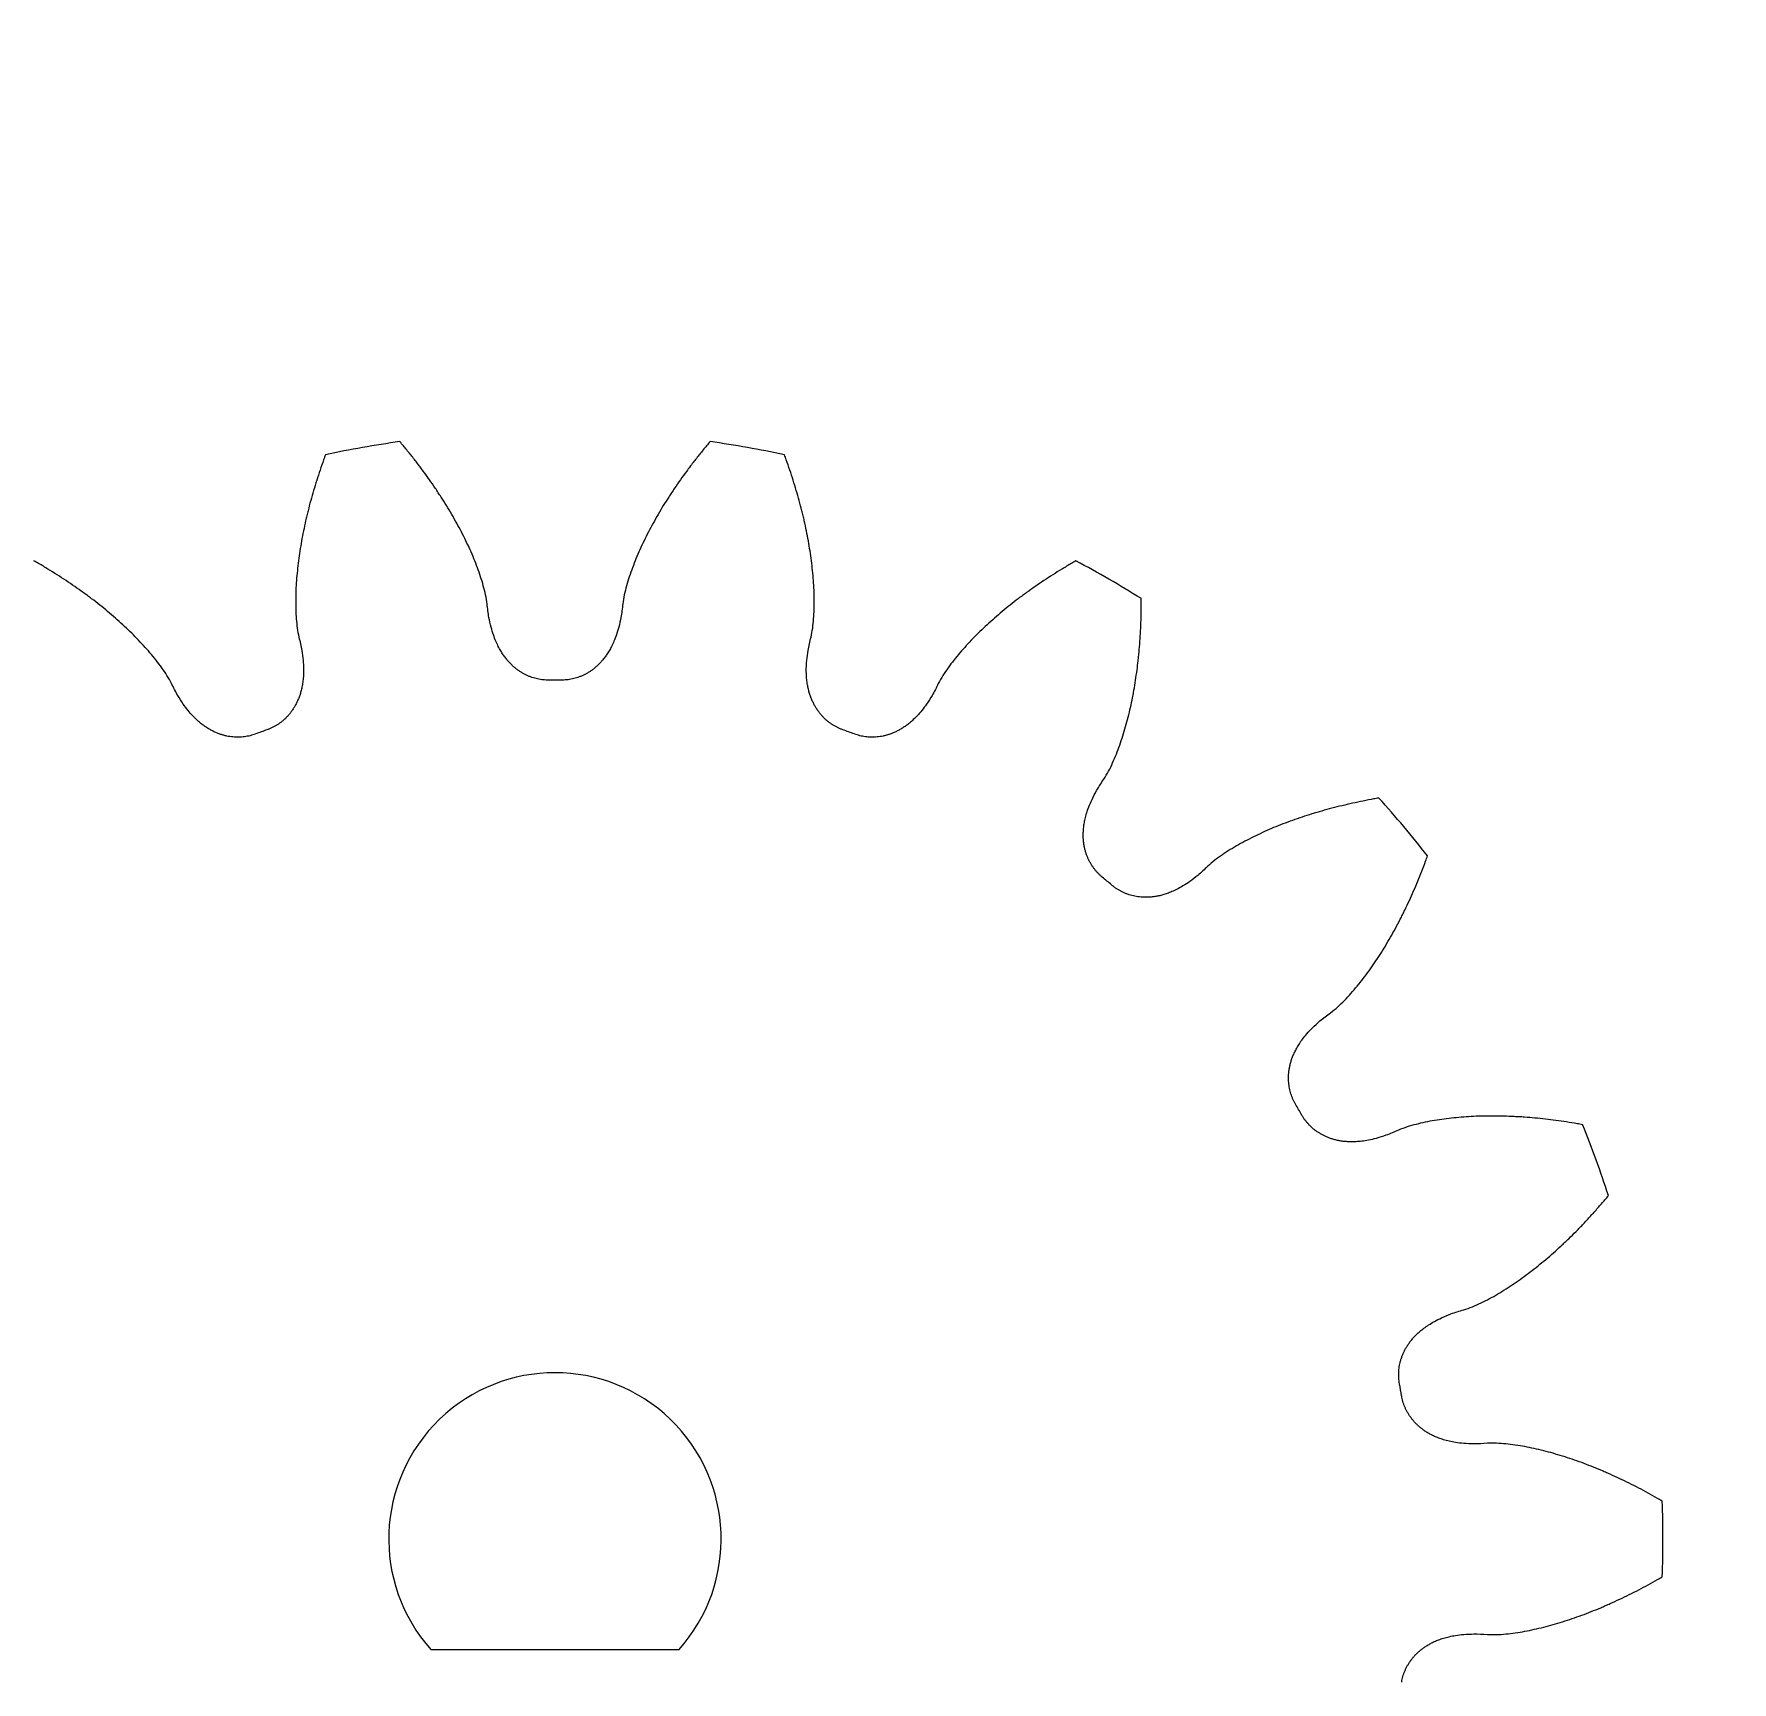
# Model space of a CAD drawing. Header units: millimetres. Extents: x -258 to 255, y -29 to 158.
# Drawn here: x -114.7 to -99.38, y 48.71 to 63.58 of the extents above; entities that cross this region are included whole.
import ezdxf

# ---------------------------------------------------------------- set-up
doc = ezdxf.new("R2010")
doc.units = ezdxf.units.MM
doc.linetypes.add('K5LT_BASIC', pattern=[0])
doc.layers.get('0').update_dxf_attribs({"lineweight": 25, "true_color": 0xffffff})
doc.layers.add('Системный слой', color=7, linetype='Continuous', true_color=0xffffff)

msp = doc.modelspace()

# ---------------------------------------------------------------- linework, layer by layer
at = {"color": 1, "true_color": 0xff0000}
msp.add_arc((-19.529, 150.471), 108.5, 180, 270, dxfattribs=at)
at = {"layer": 'Системный слой', "color": 150, "linetype": 'K5LT_BASIC', "true_color": 0x0080ff}
msp.add_line((-108.882, 49), (-111.118, 49), dxfattribs=at)
for radius, start, end in [(10, 98.0472, 101.9528), (10, 78.0472, 81.9528), (10, 58.0472, 61.9528), (7.75, 89.5903, 90.4097), (7.75, 109.5903, 110.4097), (7.75, 69.5903, 70.4097), (10, 38.0472, 41.9528), (7.75, 49.5903, 50.4097), (7.75, 29.5903, 30.4097), (10, 18.0472, 21.9528), (1.5, 318.1897, 221.8103), (7.75, 9.5903, 10.4097), (10, 358.0472, 1.9528)]:
    msp.add_arc((-110, 50), radius, start, end, dxfattribs=at)
for points, knots in [([(-112.071, 59.783), (-112.077, 59.768), (-112.082, 59.752), (-112.099, 59.706), (-112.11, 59.676), (-112.13, 59.614), (-112.14, 59.584), (-112.16, 59.522), (-112.169, 59.492), (-112.187, 59.43), (-112.196, 59.4), (-112.213, 59.339), (-112.221, 59.308), (-112.232, 59.263), (-112.236, 59.248), (-112.239, 59.232)], [3.168328, 3.168328, 3.168328, 3.168328, 4.21491, 4.21491, 6.296135, 6.296135, 8.359872, 8.359872, 10.406121, 10.406121, 12.434883, 12.434883, 14.446156, 14.446156, 15.448024, 15.448024, 15.448024, 15.448024]), ([(-111.053, 59.441), (-111.062, 59.455), (-111.071, 59.468), (-111.097, 59.507), (-111.115, 59.532), (-111.151, 59.584), (-111.17, 59.61), (-111.208, 59.661), (-111.227, 59.687), (-111.266, 59.738), (-111.286, 59.763), (-111.327, 59.814), (-111.347, 59.839), (-111.379, 59.877), (-111.389, 59.889), (-111.4, 59.902)], [23.551976, 23.551976, 23.551976, 23.551976, 24.553844, 24.553844, 26.565118, 26.565118, 28.593879, 28.593879, 30.640128, 30.640128, 32.703865, 32.703865, 34.78509, 34.78509, 35.831673, 35.831673, 35.831673, 35.831673]), ([(-108.6, 59.902), (-108.611, 59.889), (-108.621, 59.877), (-108.653, 59.839), (-108.673, 59.814), (-108.714, 59.763), (-108.734, 59.738), (-108.773, 59.687), (-108.792, 59.661), (-108.83, 59.61), (-108.849, 59.584), (-108.885, 59.532), (-108.903, 59.507), (-108.929, 59.468), (-108.938, 59.455), (-108.947, 59.441)], [3.168327, 3.168327, 3.168327, 3.168327, 4.21491, 4.21491, 6.296135, 6.296135, 8.359872, 8.359872, 10.406121, 10.406121, 12.434883, 12.434883, 14.446156, 14.446156, 15.448024, 15.448024, 15.448024, 15.448024]), ([(-107.761, 59.232), (-107.764, 59.248), (-107.768, 59.263), (-107.779, 59.308), (-107.787, 59.339), (-107.804, 59.4), (-107.813, 59.43), (-107.831, 59.492), (-107.84, 59.522), (-107.86, 59.584), (-107.87, 59.614), (-107.89, 59.676), (-107.901, 59.706), (-107.918, 59.752), (-107.923, 59.768), (-107.929, 59.783)], [23.551976, 23.551976, 23.551976, 23.551976, 24.553844, 24.553844, 26.565118, 26.565118, 28.593879, 28.593879, 30.640128, 30.640128, 32.703865, 32.703865, 34.78509, 34.78509, 35.831673, 35.831673, 35.831673, 35.831673]), ([(-110.612, 58.437), (-110.615, 58.464), (-110.62, 58.492), (-110.631, 58.547), (-110.639, 58.574), (-110.654, 58.628), (-110.662, 58.656), (-110.68, 58.71), (-110.69, 58.737), (-110.71, 58.791), (-110.72, 58.818), (-110.742, 58.872), (-110.754, 58.899), (-110.778, 58.953), (-110.791, 58.979), (-110.817, 59.033), (-110.83, 59.06), (-110.857, 59.113), (-110.872, 59.139), (-110.901, 59.192), (-110.916, 59.219), (-110.947, 59.272), (-110.962, 59.298), (-110.994, 59.35), (-111.011, 59.376), (-111.036, 59.415), (-111.045, 59.428), (-111.053, 59.441)], [0, 0, 0, 0, 1.783079, 1.783079, 3.584301, 3.584301, 5.403108, 5.403108, 7.239444, 7.239444, 9.093288, 9.093288, 10.964633, 10.964633, 12.853475, 12.853475, 14.75981, 14.75981, 16.683637, 16.683637, 18.624955, 18.624955, 20.583762, 20.583762, 22.560059, 22.560059, 23.551976, 23.551976, 23.551976, 23.551976]), ([(-108.947, 59.441), (-108.955, 59.428), (-108.964, 59.415), (-108.989, 59.376), (-109.006, 59.35), (-109.038, 59.298), (-109.053, 59.272), (-109.084, 59.219), (-109.099, 59.192), (-109.128, 59.139), (-109.143, 59.113), (-109.17, 59.06), (-109.183, 59.033), (-109.209, 58.979), (-109.222, 58.953), (-109.246, 58.899), (-109.258, 58.872), (-109.28, 58.818), (-109.29, 58.791), (-109.31, 58.737), (-109.32, 58.71), (-109.338, 58.656), (-109.346, 58.628), (-109.361, 58.574), (-109.369, 58.547), (-109.38, 58.492), (-109.385, 58.464), (-109.388, 58.437)], [15.448024, 15.448024, 15.448024, 15.448024, 16.439941, 16.439941, 18.416238, 18.416238, 20.375045, 20.375045, 22.316363, 22.316363, 24.24019, 24.24019, 26.146525, 26.146525, 28.035367, 28.035367, 29.906712, 29.906712, 31.760556, 31.760556, 33.596892, 33.596892, 35.415699, 35.415699, 37.216921, 37.216921, 39, 39, 39, 39]), ([(-112.239, 59.232), (-112.243, 59.217), (-112.247, 59.202), (-112.257, 59.157), (-112.263, 59.127), (-112.276, 59.066), (-112.282, 59.036), (-112.292, 58.976), (-112.297, 58.946), (-112.307, 58.886), (-112.311, 58.857), (-112.319, 58.797), (-112.322, 58.767), (-112.328, 58.708), (-112.331, 58.679), (-112.335, 58.62), (-112.337, 58.591), (-112.339, 58.533), (-112.34, 58.504), (-112.34, 58.446), (-112.34, 58.417), (-112.338, 58.36), (-112.337, 58.332), (-112.332, 58.275), (-112.33, 58.247), (-112.322, 58.192), (-112.317, 58.164), (-112.311, 58.137)], [15.448024, 15.448024, 15.448024, 15.448024, 16.439941, 16.439941, 18.416238, 18.416238, 20.375045, 20.375045, 22.316363, 22.316363, 24.24019, 24.24019, 26.146525, 26.146525, 28.035367, 28.035367, 29.906712, 29.906712, 31.760556, 31.760556, 33.596892, 33.596892, 35.415699, 35.415699, 37.216921, 37.216921, 39, 39, 39, 39]), ([(-107.689, 58.137), (-107.683, 58.164), (-107.678, 58.192), (-107.67, 58.247), (-107.668, 58.275), (-107.663, 58.332), (-107.662, 58.36), (-107.66, 58.417), (-107.66, 58.446), (-107.66, 58.504), (-107.661, 58.533), (-107.663, 58.591), (-107.665, 58.62), (-107.669, 58.679), (-107.672, 58.708), (-107.678, 58.767), (-107.681, 58.797), (-107.689, 58.857), (-107.693, 58.886), (-107.703, 58.946), (-107.708, 58.976), (-107.718, 59.036), (-107.724, 59.066), (-107.737, 59.127), (-107.743, 59.157), (-107.753, 59.202), (-107.757, 59.217), (-107.761, 59.232)], [0, 0, 0, 0, 1.783079, 1.783079, 3.584301, 3.584301, 5.403108, 5.403108, 7.239444, 7.239444, 9.093288, 9.093288, 10.964633, 10.964633, 12.853475, 12.853475, 14.75981, 14.75981, 16.683637, 16.683637, 18.624955, 18.624955, 20.583762, 20.583762, 22.560059, 22.560059, 23.551976, 23.551976, 23.551976, 23.551976]), ([(-114.219, 58.512), (-114.231, 58.521), (-114.244, 58.53), (-114.282, 58.558), (-114.308, 58.576), (-114.36, 58.612), (-114.386, 58.63), (-114.439, 58.665), (-114.466, 58.683), (-114.52, 58.717), (-114.548, 58.734), (-114.603, 58.768), (-114.631, 58.785), (-114.674, 58.809), (-114.688, 58.817), (-114.702, 58.826)], [23.551976, 23.551976, 23.551976, 23.551976, 24.553844, 24.553844, 26.565118, 26.565118, 28.593879, 28.593879, 30.640128, 30.640128, 32.703865, 32.703865, 34.78509, 34.78509, 35.831673, 35.831673, 35.831673, 35.831673]), ([(-105.298, 58.826), (-105.312, 58.817), (-105.326, 58.809), (-105.369, 58.785), (-105.397, 58.768), (-105.452, 58.734), (-105.48, 58.717), (-105.534, 58.683), (-105.561, 58.665), (-105.614, 58.63), (-105.64, 58.612), (-105.692, 58.576), (-105.718, 58.558), (-105.756, 58.53), (-105.769, 58.521), (-105.781, 58.512)], [3.168327, 3.168327, 3.168327, 3.168327, 4.21491, 4.21491, 6.296135, 6.296135, 8.359872, 8.359872, 10.406121, 10.406121, 12.434883, 12.434883, 14.446156, 14.446156, 15.448024, 15.448024, 15.448024, 15.448024]), ([(-113.46, 57.719), (-113.473, 57.743), (-113.487, 57.768), (-113.516, 57.815), (-113.533, 57.838), (-113.565, 57.885), (-113.583, 57.907), (-113.618, 57.952), (-113.636, 57.974), (-113.674, 58.018), (-113.693, 58.04), (-113.732, 58.083), (-113.752, 58.104), (-113.793, 58.147), (-113.814, 58.168), (-113.857, 58.209), (-113.878, 58.229), (-113.923, 58.27), (-113.945, 58.29), (-113.99, 58.33), (-114.014, 58.35), (-114.06, 58.389), (-114.084, 58.408), (-114.132, 58.446), (-114.157, 58.465), (-114.194, 58.493), (-114.206, 58.503), (-114.219, 58.512)], [0, 0, 0, 0, 1.783079, 1.783079, 3.584301, 3.584301, 5.403108, 5.403108, 7.239444, 7.239444, 9.093288, 9.093288, 10.964633, 10.964633, 12.853475, 12.853475, 14.75981, 14.75981, 16.683637, 16.683637, 18.624955, 18.624955, 20.583762, 20.583762, 22.560059, 22.560059, 23.551976, 23.551976, 23.551976, 23.551976]), ([(-110.055, 57.75), (-110.064, 57.75), (-110.072, 57.75), (-110.089, 57.751), (-110.098, 57.751), (-110.115, 57.753), (-110.123, 57.754), (-110.14, 57.757), (-110.149, 57.759), (-110.166, 57.762), (-110.174, 57.764), (-110.191, 57.769), (-110.199, 57.772), (-110.216, 57.777), (-110.224, 57.78), (-110.24, 57.787), (-110.249, 57.791), (-110.265, 57.798), (-110.273, 57.803), (-110.289, 57.811), (-110.297, 57.816), (-110.313, 57.826), (-110.321, 57.831), (-110.337, 57.842), (-110.345, 57.848), (-110.361, 57.861), (-110.368, 57.867), (-110.384, 57.881), (-110.391, 57.888), (-110.407, 57.904), (-110.414, 57.912), (-110.429, 57.929), (-110.437, 57.938), (-110.452, 57.958), (-110.459, 57.968), (-110.474, 57.99), (-110.482, 58.001), (-110.497, 58.026), (-110.504, 58.04), (-110.519, 58.069), (-110.526, 58.084), (-110.541, 58.119), (-110.548, 58.138), (-110.562, 58.18), (-110.569, 58.203), (-110.584, 58.256), (-110.59, 58.286), (-110.603, 58.356), (-110.608, 58.396), (-110.612, 58.437)], [0, 0, 0, 0, 1.228224, 1.228224, 2.458531, 2.458531, 3.693061, 3.693061, 4.93407, 4.93407, 6.183996, 6.183996, 7.445535, 7.445535, 8.721734, 8.721734, 10.016107, 10.016107, 11.332781, 11.332781, 12.676686, 12.676686, 14.053809, 14.053809, 15.471544, 15.471544, 16.939165, 16.939165, 18.468499, 18.468499, 20.074896, 20.074896, 21.778651, 21.778651, 23.607151, 23.607151, 25.598201, 25.598201, 27.80534, 27.80534, 30.306662, 30.306662, 33.220049, 33.220049, 36.730835, 36.730835, 41.145099, 41.145099, 47, 47, 47, 47]), ([(-109.388, 58.437), (-109.392, 58.396), (-109.397, 58.356), (-109.41, 58.286), (-109.416, 58.256), (-109.431, 58.203), (-109.438, 58.18), (-109.452, 58.138), (-109.459, 58.119), (-109.474, 58.084), (-109.481, 58.069), (-109.496, 58.04), (-109.503, 58.026), (-109.518, 58.001), (-109.526, 57.99), (-109.541, 57.968), (-109.548, 57.958), (-109.563, 57.938), (-109.571, 57.929), (-109.586, 57.912), (-109.593, 57.904), (-109.609, 57.888), (-109.616, 57.881), (-109.632, 57.867), (-109.639, 57.861), (-109.655, 57.848), (-109.663, 57.842), (-109.679, 57.831), (-109.687, 57.826), (-109.703, 57.816), (-109.711, 57.811), (-109.727, 57.803), (-109.735, 57.798), (-109.751, 57.791), (-109.76, 57.787), (-109.776, 57.78), (-109.784, 57.777), (-109.801, 57.772), (-109.809, 57.769), (-109.826, 57.764), (-109.834, 57.762), (-109.851, 57.759), (-109.86, 57.757), (-109.877, 57.754), (-109.885, 57.753), (-109.902, 57.751), (-109.911, 57.751), (-109.928, 57.75), (-109.936, 57.75), (-109.945, 57.75)], [0, 0, 0, 0, 5.854901, 5.854901, 10.269165, 10.269165, 13.779951, 13.779951, 16.693338, 16.693338, 19.19466, 19.19466, 21.401799, 21.401799, 23.392849, 23.392849, 25.221349, 25.221349, 26.925104, 26.925104, 28.531501, 28.531501, 30.060835, 30.060835, 31.528456, 31.528456, 32.946191, 32.946191, 34.323314, 34.323314, 35.667219, 35.667219, 36.983893, 36.983893, 38.278266, 38.278266, 39.554465, 39.554465, 40.816004, 40.816004, 42.06593, 42.06593, 43.306939, 43.306939, 44.541469, 44.541469, 45.771776, 45.771776, 47, 47, 47, 47]), ([(-105.781, 58.512), (-105.794, 58.503), (-105.806, 58.493), (-105.843, 58.465), (-105.868, 58.446), (-105.916, 58.408), (-105.94, 58.389), (-105.986, 58.35), (-106.01, 58.33), (-106.055, 58.29), (-106.077, 58.27), (-106.122, 58.229), (-106.143, 58.209), (-106.186, 58.168), (-106.207, 58.147), (-106.248, 58.104), (-106.268, 58.083), (-106.307, 58.04), (-106.326, 58.018), (-106.364, 57.974), (-106.382, 57.952), (-106.417, 57.907), (-106.435, 57.885), (-106.467, 57.838), (-106.484, 57.815), (-106.513, 57.768), (-106.527, 57.743), (-106.54, 57.719)], [15.448024, 15.448024, 15.448024, 15.448024, 16.439941, 16.439941, 18.416238, 18.416238, 20.375045, 20.375045, 22.316363, 22.316363, 24.24019, 24.24019, 26.146525, 26.146525, 28.035367, 28.035367, 29.906712, 29.906712, 31.760556, 31.760556, 33.596892, 33.596892, 35.415699, 35.415699, 37.216921, 37.216921, 39, 39, 39, 39]), ([(-104.738, 57.91), (-104.736, 57.925), (-104.734, 57.941), (-104.73, 57.988), (-104.727, 58.019), (-104.721, 58.082), (-104.719, 58.114), (-104.715, 58.177), (-104.714, 58.209), (-104.711, 58.273), (-104.71, 58.306), (-104.708, 58.371), (-104.708, 58.403), (-104.708, 58.452), (-104.708, 58.468), (-104.708, 58.485)], [23.551976, 23.551976, 23.551976, 23.551976, 24.553844, 24.553844, 26.565118, 26.565118, 28.593879, 28.593879, 30.640128, 30.640128, 32.703865, 32.703865, 34.78509, 34.78509, 35.831673, 35.831673, 35.831673, 35.831673]), ([(-112.311, 58.137), (-112.3, 58.098), (-112.291, 58.058), (-112.28, 57.988), (-112.275, 57.958), (-112.271, 57.903), (-112.269, 57.879), (-112.268, 57.834), (-112.269, 57.814), (-112.271, 57.777), (-112.272, 57.759), (-112.276, 57.727), (-112.278, 57.712), (-112.284, 57.684), (-112.287, 57.67), (-112.293, 57.644), (-112.297, 57.632), (-112.304, 57.609), (-112.308, 57.598), (-112.317, 57.577), (-112.321, 57.566), (-112.33, 57.547), (-112.335, 57.537), (-112.345, 57.519), (-112.35, 57.51), (-112.36, 57.493), (-112.366, 57.485), (-112.377, 57.469), (-112.382, 57.461), (-112.394, 57.446), (-112.4, 57.439), (-112.412, 57.425), (-112.418, 57.419), (-112.431, 57.406), (-112.437, 57.4), (-112.451, 57.388), (-112.457, 57.382), (-112.471, 57.371), (-112.478, 57.366), (-112.492, 57.356), (-112.499, 57.351), (-112.514, 57.342), (-112.521, 57.337), (-112.536, 57.329), (-112.544, 57.325), (-112.559, 57.317), (-112.567, 57.314), (-112.583, 57.307), (-112.59, 57.304), (-112.599, 57.301)], [0, 0, 0, 0, 5.854901, 5.854901, 10.269165, 10.269165, 13.779951, 13.779951, 16.693338, 16.693338, 19.19466, 19.19466, 21.401799, 21.401799, 23.392849, 23.392849, 25.221349, 25.221349, 26.925104, 26.925104, 28.531501, 28.531501, 30.060835, 30.060835, 31.528456, 31.528456, 32.946191, 32.946191, 34.323314, 34.323314, 35.667219, 35.667219, 36.983893, 36.983893, 38.278266, 38.278266, 39.554465, 39.554465, 40.816004, 40.816004, 42.06593, 42.06593, 43.306939, 43.306939, 44.541469, 44.541469, 45.771776, 45.771776, 47, 47, 47, 47]), ([(-107.401, 57.301), (-107.41, 57.304), (-107.417, 57.307), (-107.433, 57.314), (-107.441, 57.317), (-107.456, 57.325), (-107.464, 57.329), (-107.479, 57.337), (-107.486, 57.342), (-107.501, 57.351), (-107.508, 57.356), (-107.522, 57.366), (-107.529, 57.371), (-107.543, 57.382), (-107.549, 57.388), (-107.563, 57.4), (-107.569, 57.406), (-107.582, 57.419), (-107.588, 57.425), (-107.6, 57.439), (-107.606, 57.446), (-107.618, 57.461), (-107.623, 57.469), (-107.634, 57.485), (-107.64, 57.493), (-107.65, 57.51), (-107.655, 57.519), (-107.665, 57.537), (-107.67, 57.547), (-107.679, 57.566), (-107.683, 57.577), (-107.692, 57.598), (-107.696, 57.609), (-107.703, 57.632), (-107.707, 57.644), (-107.713, 57.67), (-107.716, 57.684), (-107.722, 57.712), (-107.724, 57.727), (-107.728, 57.759), (-107.729, 57.777), (-107.731, 57.814), (-107.732, 57.834), (-107.731, 57.879), (-107.729, 57.903), (-107.725, 57.958), (-107.72, 57.988), (-107.709, 58.058), (-107.7, 58.098), (-107.689, 58.137)], [0, 0, 0, 0, 1.228224, 1.228224, 2.458531, 2.458531, 3.693061, 3.693061, 4.93407, 4.93407, 6.183996, 6.183996, 7.445535, 7.445535, 8.721734, 8.721734, 10.016107, 10.016107, 11.332781, 11.332781, 12.676686, 12.676686, 14.053809, 14.053809, 15.471544, 15.471544, 16.939165, 16.939165, 18.468499, 18.468499, 20.074896, 20.074896, 21.778651, 21.778651, 23.607151, 23.607151, 25.598201, 25.598201, 27.80534, 27.80534, 30.306662, 30.306662, 33.220049, 33.220049, 36.730835, 36.730835, 41.145099, 41.145099, 47, 47, 47, 47]), ([(-105.046, 56.856), (-105.031, 56.879), (-105.016, 56.903), (-104.99, 56.953), (-104.978, 56.978), (-104.955, 57.03), (-104.943, 57.056), (-104.922, 57.109), (-104.912, 57.136), (-104.893, 57.191), (-104.884, 57.218), (-104.866, 57.274), (-104.858, 57.302), (-104.841, 57.358), (-104.834, 57.387), (-104.819, 57.445), (-104.812, 57.474), (-104.799, 57.532), (-104.793, 57.561), (-104.781, 57.621), (-104.776, 57.651), (-104.765, 57.711), (-104.761, 57.741), (-104.752, 57.802), (-104.747, 57.833), (-104.742, 57.879), (-104.74, 57.894), (-104.738, 57.91)], [0, 0, 0, 0, 1.783079, 1.783079, 3.584301, 3.584301, 5.403108, 5.403108, 7.239444, 7.239444, 9.093288, 9.093288, 10.964633, 10.964633, 12.853475, 12.853475, 14.75981, 14.75981, 16.683637, 16.683637, 18.624955, 18.624955, 20.583762, 20.583762, 22.560059, 22.560059, 23.551976, 23.551976, 23.551976, 23.551976]), ([(-112.703, 57.263), (-112.711, 57.261), (-112.719, 57.258), (-112.735, 57.253), (-112.743, 57.25), (-112.76, 57.246), (-112.768, 57.244), (-112.785, 57.241), (-112.793, 57.24), (-112.81, 57.238), (-112.819, 57.237), (-112.836, 57.235), (-112.845, 57.235), (-112.863, 57.235), (-112.872, 57.235), (-112.889, 57.235), (-112.898, 57.236), (-112.916, 57.238), (-112.925, 57.239), (-112.943, 57.241), (-112.953, 57.243), (-112.971, 57.247), (-112.98, 57.249), (-112.999, 57.254), (-113.008, 57.257), (-113.027, 57.263), (-113.037, 57.267), (-113.056, 57.275), (-113.066, 57.279), (-113.085, 57.288), (-113.095, 57.293), (-113.116, 57.304), (-113.126, 57.31), (-113.146, 57.323), (-113.157, 57.33), (-113.178, 57.346), (-113.189, 57.354), (-113.212, 57.372), (-113.223, 57.382), (-113.247, 57.405), (-113.259, 57.417), (-113.285, 57.444), (-113.298, 57.46), (-113.326, 57.494), (-113.341, 57.514), (-113.372, 57.559), (-113.388, 57.585), (-113.424, 57.646), (-113.443, 57.682), (-113.46, 57.719)], [0, 0, 0, 0, 1.228224, 1.228224, 2.458531, 2.458531, 3.693061, 3.693061, 4.93407, 4.93407, 6.183996, 6.183996, 7.445535, 7.445535, 8.721734, 8.721734, 10.016107, 10.016107, 11.332781, 11.332781, 12.676686, 12.676686, 14.053809, 14.053809, 15.471544, 15.471544, 16.939165, 16.939165, 18.468499, 18.468499, 20.074896, 20.074896, 21.778651, 21.778651, 23.607151, 23.607151, 25.598201, 25.598201, 27.80534, 27.80534, 30.306662, 30.306662, 33.220049, 33.220049, 36.730835, 36.730835, 41.145099, 41.145099, 47, 47, 47, 47]), ([(-106.54, 57.719), (-106.557, 57.682), (-106.576, 57.646), (-106.612, 57.585), (-106.628, 57.559), (-106.659, 57.514), (-106.674, 57.494), (-106.702, 57.46), (-106.715, 57.444), (-106.741, 57.417), (-106.753, 57.405), (-106.777, 57.382), (-106.788, 57.372), (-106.811, 57.354), (-106.822, 57.346), (-106.843, 57.33), (-106.854, 57.323), (-106.874, 57.31), (-106.884, 57.304), (-106.905, 57.293), (-106.915, 57.288), (-106.934, 57.279), (-106.944, 57.275), (-106.963, 57.267), (-106.973, 57.263), (-106.992, 57.257), (-107.001, 57.254), (-107.02, 57.249), (-107.029, 57.247), (-107.047, 57.243), (-107.057, 57.241), (-107.075, 57.239), (-107.084, 57.238), (-107.102, 57.236), (-107.111, 57.235), (-107.128, 57.235), (-107.137, 57.235), (-107.155, 57.235), (-107.164, 57.235), (-107.181, 57.237), (-107.19, 57.238), (-107.207, 57.24), (-107.215, 57.241), (-107.232, 57.244), (-107.24, 57.246), (-107.257, 57.25), (-107.265, 57.253), (-107.281, 57.258), (-107.289, 57.261), (-107.297, 57.263)], [0, 0, 0, 0, 5.854901, 5.854901, 10.269165, 10.269165, 13.779951, 13.779951, 16.693338, 16.693338, 19.19466, 19.19466, 21.401799, 21.401799, 23.392849, 23.392849, 25.221349, 25.221349, 26.925104, 26.925104, 28.531501, 28.531501, 30.060835, 30.060835, 31.528456, 31.528456, 32.946191, 32.946191, 34.323314, 34.323314, 35.667219, 35.667219, 36.983893, 36.983893, 38.278266, 38.278266, 39.554465, 39.554465, 40.816004, 40.816004, 42.06593, 42.06593, 43.306939, 43.306939, 44.541469, 44.541469, 45.771776, 45.771776, 47, 47, 47, 47]), ([(-105.061, 55.972), (-105.068, 55.978), (-105.074, 55.983), (-105.086, 55.995), (-105.093, 56.001), (-105.104, 56.013), (-105.11, 56.019), (-105.121, 56.032), (-105.127, 56.039), (-105.137, 56.053), (-105.142, 56.06), (-105.152, 56.074), (-105.157, 56.081), (-105.166, 56.096), (-105.17, 56.104), (-105.179, 56.12), (-105.183, 56.128), (-105.19, 56.144), (-105.194, 56.153), (-105.2, 56.17), (-105.204, 56.179), (-105.21, 56.196), (-105.212, 56.206), (-105.217, 56.224), (-105.219, 56.234), (-105.223, 56.253), (-105.225, 56.263), (-105.228, 56.284), (-105.229, 56.295), (-105.231, 56.316), (-105.232, 56.327), (-105.232, 56.35), (-105.232, 56.362), (-105.231, 56.386), (-105.23, 56.399), (-105.228, 56.425), (-105.226, 56.439), (-105.221, 56.468), (-105.218, 56.483), (-105.211, 56.514), (-105.206, 56.531), (-105.196, 56.567), (-105.189, 56.586), (-105.173, 56.628), (-105.163, 56.65), (-105.14, 56.7), (-105.126, 56.727), (-105.091, 56.788), (-105.069, 56.823), (-105.046, 56.856)], [0, 0, 0, 0, 1.228224, 1.228224, 2.458531, 2.458531, 3.693061, 3.693061, 4.93407, 4.93407, 6.183996, 6.183996, 7.445535, 7.445535, 8.721734, 8.721734, 10.016107, 10.016107, 11.332781, 11.332781, 12.676686, 12.676686, 14.053809, 14.053809, 15.471544, 15.471544, 16.939165, 16.939165, 18.468499, 18.468499, 20.074896, 20.074896, 21.778651, 21.778651, 23.607151, 23.607151, 25.598201, 25.598201, 27.80534, 27.80534, 30.306662, 30.306662, 33.220049, 33.220049, 36.730835, 36.730835, 41.145099, 41.145099, 47, 47, 47, 47]), ([(-103.124, 56.556), (-103.139, 56.551), (-103.154, 56.547), (-103.198, 56.533), (-103.228, 56.524), (-103.286, 56.504), (-103.315, 56.494), (-103.373, 56.473), (-103.401, 56.463), (-103.458, 56.441), (-103.486, 56.43), (-103.541, 56.407), (-103.568, 56.395), (-103.622, 56.37), (-103.649, 56.358), (-103.702, 56.332), (-103.728, 56.319), (-103.78, 56.292), (-103.805, 56.278), (-103.856, 56.25), (-103.88, 56.235), (-103.929, 56.205), (-103.953, 56.19), (-104, 56.158), (-104.023, 56.141), (-104.067, 56.107), (-104.088, 56.089), (-104.109, 56.07)], [15.448024, 15.448024, 15.448024, 15.448024, 16.439941, 16.439941, 18.416238, 18.416238, 20.375045, 20.375045, 22.316363, 22.316363, 24.24019, 24.24019, 26.146525, 26.146525, 28.035367, 28.035367, 29.906712, 29.906712, 31.760556, 31.760556, 33.596892, 33.596892, 35.415699, 35.415699, 37.216921, 37.216921, 39, 39, 39, 39]), ([(-102.563, 56.685), (-102.579, 56.682), (-102.595, 56.68), (-102.643, 56.671), (-102.675, 56.665), (-102.739, 56.652), (-102.771, 56.645), (-102.833, 56.632), (-102.865, 56.624), (-102.927, 56.609), (-102.957, 56.602), (-103.019, 56.586), (-103.049, 56.577), (-103.094, 56.564), (-103.109, 56.56), (-103.124, 56.556)], [3.168328, 3.168328, 3.168328, 3.168328, 4.21491, 4.21491, 6.296135, 6.296135, 8.359872, 8.359872, 10.406121, 10.406121, 12.434883, 12.434883, 14.446156, 14.446156, 15.448024, 15.448024, 15.448024, 15.448024]), ([(-102.35, 55.633), (-102.343, 55.647), (-102.336, 55.661), (-102.316, 55.703), (-102.302, 55.732), (-102.276, 55.789), (-102.263, 55.818), (-102.237, 55.877), (-102.225, 55.906), (-102.2, 55.966), (-102.188, 55.996), (-102.165, 56.056), (-102.153, 56.086), (-102.136, 56.132), (-102.13, 56.148), (-102.125, 56.163)], [23.551976, 23.551976, 23.551976, 23.551976, 24.553844, 24.553844, 26.565118, 26.565118, 28.593879, 28.593879, 30.640128, 30.640128, 32.703865, 32.703865, 34.78509, 34.78509, 35.831673, 35.831673, 35.831673, 35.831673]), ([(-104.109, 56.07), (-104.137, 56.041), (-104.167, 56.014), (-104.222, 55.968), (-104.246, 55.949), (-104.291, 55.918), (-104.311, 55.904), (-104.349, 55.882), (-104.367, 55.872), (-104.4, 55.855), (-104.416, 55.848), (-104.446, 55.835), (-104.46, 55.829), (-104.488, 55.82), (-104.501, 55.815), (-104.526, 55.808), (-104.539, 55.805), (-104.563, 55.8), (-104.574, 55.798), (-104.597, 55.795), (-104.608, 55.793), (-104.63, 55.791), (-104.64, 55.791), (-104.661, 55.79), (-104.671, 55.79), (-104.691, 55.79), (-104.701, 55.791), (-104.72, 55.793), (-104.73, 55.794), (-104.748, 55.796), (-104.757, 55.798), (-104.775, 55.802), (-104.784, 55.804), (-104.802, 55.808), (-104.81, 55.811), (-104.827, 55.816), (-104.836, 55.819), (-104.852, 55.826), (-104.86, 55.829), (-104.876, 55.836), (-104.884, 55.84), (-104.899, 55.848), (-104.906, 55.852), (-104.921, 55.861), (-104.928, 55.865), (-104.942, 55.875), (-104.949, 55.88), (-104.963, 55.89), (-104.97, 55.896), (-104.976, 55.901)], [0, 0, 0, 0, 5.854901, 5.854901, 10.269165, 10.269165, 13.779951, 13.779951, 16.693338, 16.693338, 19.19466, 19.19466, 21.401799, 21.401799, 23.392849, 23.392849, 25.221349, 25.221349, 26.925104, 26.925104, 28.531501, 28.531501, 30.060835, 30.060835, 31.528456, 31.528456, 32.946191, 32.946191, 34.323314, 34.323314, 35.667219, 35.667219, 36.983893, 36.983893, 38.278266, 38.278266, 39.554465, 39.554465, 40.816004, 40.816004, 42.06593, 42.06593, 43.306939, 43.306939, 44.541469, 44.541469, 45.771776, 45.771776, 47, 47, 47, 47]), ([(-103, 54.748), (-102.977, 54.765), (-102.956, 54.783), (-102.914, 54.82), (-102.894, 54.84), (-102.854, 54.88), (-102.835, 54.901), (-102.797, 54.944), (-102.778, 54.966), (-102.741, 55.01), (-102.723, 55.033), (-102.688, 55.079), (-102.67, 55.103), (-102.636, 55.15), (-102.619, 55.175), (-102.586, 55.224), (-102.569, 55.249), (-102.537, 55.299), (-102.521, 55.325), (-102.49, 55.376), (-102.474, 55.403), (-102.444, 55.455), (-102.429, 55.482), (-102.4, 55.536), (-102.385, 55.564), (-102.364, 55.605), (-102.357, 55.619), (-102.35, 55.633)], [0, 0, 0, 0, 1.783079, 1.783079, 3.584301, 3.584301, 5.403108, 5.403108, 7.239444, 7.239444, 9.093288, 9.093288, 10.964633, 10.964633, 12.853475, 12.853475, 14.75981, 14.75981, 16.683637, 16.683637, 18.624955, 18.624955, 20.583762, 20.583762, 22.560059, 22.560059, 23.551976, 23.551976, 23.551976, 23.551976]), ([(-103.316, 53.923), (-103.32, 53.93), (-103.325, 53.938), (-103.332, 53.953), (-103.336, 53.96), (-103.343, 53.976), (-103.346, 53.984), (-103.352, 54), (-103.355, 54.008), (-103.36, 54.025), (-103.363, 54.033), (-103.367, 54.05), (-103.369, 54.058), (-103.372, 54.075), (-103.374, 54.084), (-103.376, 54.102), (-103.377, 54.111), (-103.379, 54.129), (-103.379, 54.138), (-103.38, 54.156), (-103.38, 54.166), (-103.379, 54.184), (-103.378, 54.194), (-103.377, 54.213), (-103.376, 54.223), (-103.373, 54.243), (-103.371, 54.253), (-103.367, 54.273), (-103.364, 54.283), (-103.358, 54.304), (-103.355, 54.315), (-103.348, 54.337), (-103.344, 54.348), (-103.335, 54.37), (-103.329, 54.382), (-103.318, 54.406), (-103.312, 54.418), (-103.297, 54.443), (-103.289, 54.456), (-103.272, 54.484), (-103.262, 54.498), (-103.239, 54.528), (-103.226, 54.543), (-103.197, 54.577), (-103.181, 54.595), (-103.142, 54.633), (-103.119, 54.654), (-103.065, 54.7), (-103.033, 54.725), (-103, 54.748)], [0, 0, 0, 0, 1.228224, 1.228224, 2.458531, 2.458531, 3.693061, 3.693061, 4.93407, 4.93407, 6.183996, 6.183996, 7.445535, 7.445535, 8.721734, 8.721734, 10.016107, 10.016107, 11.332781, 11.332781, 12.676686, 12.676686, 14.053809, 14.053809, 15.471544, 15.471544, 16.939165, 16.939165, 18.468499, 18.468499, 20.074896, 20.074896, 21.778651, 21.778651, 23.607151, 23.607151, 25.598201, 25.598201, 27.80534, 27.80534, 30.306662, 30.306662, 33.220049, 33.220049, 36.730835, 36.730835, 41.145099, 41.145099, 47, 47, 47, 47]), ([(-102.388, 53.689), (-102.425, 53.671), (-102.462, 53.656), (-102.529, 53.632), (-102.558, 53.623), (-102.611, 53.608), (-102.635, 53.603), (-102.679, 53.594), (-102.698, 53.591), (-102.736, 53.587), (-102.753, 53.585), (-102.785, 53.583), (-102.801, 53.583), (-102.83, 53.583), (-102.844, 53.584), (-102.87, 53.586), (-102.883, 53.587), (-102.907, 53.591), (-102.918, 53.593), (-102.941, 53.597), (-102.952, 53.6), (-102.973, 53.605), (-102.983, 53.608), (-103.003, 53.615), (-103.012, 53.618), (-103.031, 53.625), (-103.04, 53.629), (-103.057, 53.637), (-103.066, 53.642), (-103.082, 53.651), (-103.09, 53.655), (-103.106, 53.665), (-103.114, 53.67), (-103.129, 53.68), (-103.136, 53.685), (-103.15, 53.696), (-103.157, 53.702), (-103.17, 53.713), (-103.176, 53.719), (-103.189, 53.732), (-103.195, 53.738), (-103.206, 53.751), (-103.212, 53.757), (-103.223, 53.77), (-103.228, 53.777), (-103.238, 53.791), (-103.243, 53.798), (-103.252, 53.812), (-103.257, 53.82), (-103.261, 53.827)], [0, 0, 0, 0, 5.854901, 5.854901, 10.269165, 10.269165, 13.779951, 13.779951, 16.693338, 16.693338, 19.19466, 19.19466, 21.401799, 21.401799, 23.392849, 23.392849, 25.221349, 25.221349, 26.925104, 26.925104, 28.531501, 28.531501, 30.060835, 30.060835, 31.528456, 31.528456, 32.946191, 32.946191, 34.323314, 34.323314, 35.667219, 35.667219, 36.983893, 36.983893, 38.278266, 38.278266, 39.554465, 39.554465, 40.816004, 40.816004, 42.06593, 42.06593, 43.306939, 43.306939, 44.541469, 44.541469, 45.771776, 45.771776, 47, 47, 47, 47]), ([(-101.297, 53.809), (-101.312, 53.81), (-101.328, 53.81), (-101.374, 53.813), (-101.405, 53.814), (-101.467, 53.816), (-101.497, 53.816), (-101.558, 53.816), (-101.589, 53.816), (-101.649, 53.815), (-101.679, 53.814), (-101.739, 53.811), (-101.769, 53.809), (-101.828, 53.805), (-101.858, 53.802), (-101.916, 53.796), (-101.945, 53.793), (-102.003, 53.785), (-102.032, 53.781), (-102.089, 53.771), (-102.117, 53.766), (-102.173, 53.754), (-102.201, 53.748), (-102.255, 53.734), (-102.283, 53.727), (-102.336, 53.709), (-102.362, 53.699), (-102.388, 53.689)], [15.448024, 15.448024, 15.448024, 15.448024, 16.439941, 16.439941, 18.416238, 18.416238, 20.375045, 20.375045, 22.316363, 22.316363, 24.24019, 24.24019, 26.146525, 26.146525, 28.035367, 28.035367, 29.906712, 29.906712, 31.760556, 31.760556, 33.596892, 33.596892, 35.415699, 35.415699, 37.216921, 37.216921, 39, 39, 39, 39]), ([(-100.725, 53.738), (-100.741, 53.741), (-100.757, 53.744), (-100.806, 53.753), (-100.838, 53.758), (-100.902, 53.768), (-100.934, 53.772), (-100.998, 53.781), (-101.029, 53.785), (-101.093, 53.792), (-101.124, 53.795), (-101.187, 53.801), (-101.219, 53.803), (-101.266, 53.807), (-101.281, 53.808), (-101.297, 53.809)], [3.168327, 3.168327, 3.168327, 3.168327, 4.21491, 4.21491, 6.296135, 6.296135, 8.359872, 8.359872, 10.406121, 10.406121, 12.434883, 12.434883, 14.446156, 14.446156, 15.448024, 15.448024, 15.448024, 15.448024]), ([(-100.885, 52.677), (-100.874, 52.687), (-100.862, 52.698), (-100.828, 52.731), (-100.806, 52.753), (-100.761, 52.798), (-100.739, 52.821), (-100.695, 52.867), (-100.674, 52.891), (-100.63, 52.938), (-100.609, 52.962), (-100.566, 53.011), (-100.545, 53.035), (-100.513, 53.073), (-100.502, 53.085), (-100.492, 53.098)], [23.551976, 23.551976, 23.551976, 23.551976, 24.553844, 24.553844, 26.565118, 26.565118, 28.593879, 28.593879, 30.640128, 30.640128, 32.703865, 32.703865, 34.78509, 34.78509, 35.831673, 35.831673, 35.831673, 35.831673]), ([(-101.798, 52.067), (-101.771, 52.076), (-101.745, 52.085), (-101.693, 52.106), (-101.667, 52.118), (-101.616, 52.142), (-101.591, 52.155), (-101.54, 52.182), (-101.515, 52.196), (-101.466, 52.225), (-101.441, 52.241), (-101.392, 52.272), (-101.367, 52.288), (-101.318, 52.321), (-101.294, 52.338), (-101.246, 52.373), (-101.222, 52.391), (-101.174, 52.427), (-101.151, 52.445), (-101.104, 52.483), (-101.08, 52.503), (-101.034, 52.542), (-101.011, 52.562), (-100.964, 52.603), (-100.942, 52.624), (-100.907, 52.655), (-100.896, 52.666), (-100.885, 52.677)], [0, 0, 0, 0, 1.783079, 1.783079, 3.584301, 3.584301, 5.403108, 5.403108, 7.239444, 7.239444, 9.093288, 9.093288, 10.964633, 10.964633, 12.853475, 12.853475, 14.75981, 14.75981, 16.683637, 16.683637, 18.624955, 18.624955, 20.583762, 20.583762, 22.560059, 22.560059, 23.551976, 23.551976, 23.551976, 23.551976]), ([(-102.378, 51.4), (-102.379, 51.409), (-102.38, 51.417), (-102.383, 51.434), (-102.383, 51.442), (-102.385, 51.459), (-102.385, 51.468), (-102.385, 51.485), (-102.385, 51.494), (-102.384, 51.511), (-102.384, 51.52), (-102.382, 51.537), (-102.381, 51.546), (-102.378, 51.563), (-102.377, 51.572), (-102.373, 51.589), (-102.371, 51.598), (-102.366, 51.615), (-102.363, 51.624), (-102.357, 51.641), (-102.354, 51.65), (-102.347, 51.668), (-102.343, 51.676), (-102.335, 51.694), (-102.331, 51.703), (-102.321, 51.72), (-102.316, 51.729), (-102.305, 51.746), (-102.299, 51.755), (-102.287, 51.773), (-102.28, 51.782), (-102.266, 51.8), (-102.258, 51.809), (-102.242, 51.827), (-102.233, 51.836), (-102.214, 51.855), (-102.204, 51.864), (-102.182, 51.883), (-102.17, 51.892), (-102.144, 51.912), (-102.13, 51.922), (-102.098, 51.942), (-102.081, 51.953), (-102.042, 51.974), (-102.02, 51.985), (-101.971, 52.008), (-101.942, 52.02), (-101.876, 52.045), (-101.837, 52.057), (-101.798, 52.067)], [0, 0, 0, 0, 1.228224, 1.228224, 2.458531, 2.458531, 3.693061, 3.693061, 4.93407, 4.93407, 6.183996, 6.183996, 7.445535, 7.445535, 8.721734, 8.721734, 10.016107, 10.016107, 11.332781, 11.332781, 12.676686, 12.676686, 14.053809, 14.053809, 15.471544, 15.471544, 16.939165, 16.939165, 18.468499, 18.468499, 20.074896, 20.074896, 21.778651, 21.778651, 23.607151, 23.607151, 25.598201, 25.598201, 27.80534, 27.80534, 30.306662, 30.306662, 33.220049, 33.220049, 36.730835, 36.730835, 41.145099, 41.145099, 47, 47, 47, 47]), ([(-101.585, 50.863), (-101.626, 50.859), (-101.666, 50.857), (-101.737, 50.858), (-101.768, 50.859), (-101.823, 50.864), (-101.847, 50.866), (-101.891, 50.874), (-101.911, 50.877), (-101.947, 50.886), (-101.964, 50.89), (-101.995, 50.9), (-102.009, 50.905), (-102.037, 50.915), (-102.049, 50.92), (-102.073, 50.931), (-102.085, 50.937), (-102.106, 50.948), (-102.117, 50.954), (-102.136, 50.966), (-102.146, 50.972), (-102.163, 50.984), (-102.172, 50.991), (-102.188, 51.003), (-102.196, 51.01), (-102.211, 51.023), (-102.218, 51.03), (-102.232, 51.044), (-102.238, 51.05), (-102.251, 51.064), (-102.257, 51.072), (-102.268, 51.086), (-102.274, 51.093), (-102.284, 51.108), (-102.289, 51.115), (-102.299, 51.131), (-102.303, 51.138), (-102.312, 51.154), (-102.316, 51.161), (-102.323, 51.177), (-102.327, 51.185), (-102.333, 51.201), (-102.336, 51.209), (-102.342, 51.225), (-102.345, 51.233), (-102.349, 51.25), (-102.351, 51.258), (-102.355, 51.274), (-102.357, 51.283), (-102.358, 51.291)], [0, 0, 0, 0, 5.854901, 5.854901, 10.269165, 10.269165, 13.779951, 13.779951, 16.693338, 16.693338, 19.19466, 19.19466, 21.401799, 21.401799, 23.392849, 23.392849, 25.221349, 25.221349, 26.925104, 26.925104, 28.531501, 28.531501, 30.060835, 30.060835, 31.528456, 31.528456, 32.946191, 32.946191, 34.323314, 34.323314, 35.667219, 35.667219, 36.983893, 36.983893, 38.278266, 38.278266, 39.554465, 39.554465, 40.816004, 40.816004, 42.06593, 42.06593, 43.306939, 43.306939, 44.541469, 44.541469, 45.771776, 45.771776, 47, 47, 47, 47]), ([(-100.519, 50.602), (-100.533, 50.608), (-100.548, 50.615), (-100.59, 50.633), (-100.619, 50.644), (-100.676, 50.667), (-100.705, 50.678), (-100.762, 50.699), (-100.791, 50.709), (-100.848, 50.729), (-100.877, 50.738), (-100.934, 50.756), (-100.962, 50.764), (-101.02, 50.781), (-101.048, 50.788), (-101.105, 50.803), (-101.134, 50.809), (-101.191, 50.822), (-101.219, 50.828), (-101.276, 50.838), (-101.304, 50.843), (-101.361, 50.851), (-101.389, 50.855), (-101.445, 50.86), (-101.474, 50.862), (-101.53, 50.864), (-101.558, 50.864), (-101.585, 50.863)], [15.448024, 15.448024, 15.448024, 15.448024, 16.439941, 16.439941, 18.416238, 18.416238, 20.375045, 20.375045, 22.316363, 22.316363, 24.24019, 24.24019, 26.146525, 26.146525, 28.035367, 28.035367, 29.906712, 29.906712, 31.760556, 31.760556, 33.596892, 33.596892, 35.415699, 35.415699, 37.216921, 37.216921, 39, 39, 39, 39]), ([(-100.006, 50.341), (-100.02, 50.349), (-100.034, 50.357), (-100.077, 50.382), (-100.105, 50.397), (-100.162, 50.429), (-100.19, 50.444), (-100.247, 50.474), (-100.276, 50.488), (-100.333, 50.517), (-100.362, 50.53), (-100.419, 50.557), (-100.447, 50.571), (-100.49, 50.59), (-100.505, 50.596), (-100.519, 50.602)], [3.168327, 3.168327, 3.168327, 3.168327, 4.21491, 4.21491, 6.296135, 6.296135, 8.359872, 8.359872, 10.406121, 10.406121, 12.434883, 12.434883, 14.446156, 14.446156, 15.448024, 15.448024, 15.448024, 15.448024]), ([(-100.519, 49.398), (-100.505, 49.404), (-100.49, 49.41), (-100.447, 49.429), (-100.419, 49.443), (-100.362, 49.47), (-100.333, 49.483), (-100.276, 49.512), (-100.247, 49.526), (-100.19, 49.556), (-100.162, 49.571), (-100.105, 49.603), (-100.077, 49.618), (-100.034, 49.643), (-100.02, 49.651), (-100.006, 49.659)], [23.551976, 23.551976, 23.551976, 23.551976, 24.553844, 24.553844, 26.565118, 26.565118, 28.593879, 28.593879, 30.640128, 30.640128, 32.703865, 32.703865, 34.78509, 34.78509, 35.831673, 35.831673, 35.831673, 35.831673]), ([(-101.585, 49.137), (-101.558, 49.136), (-101.53, 49.136), (-101.474, 49.138), (-101.445, 49.14), (-101.389, 49.145), (-101.361, 49.149), (-101.304, 49.157), (-101.276, 49.162), (-101.219, 49.172), (-101.191, 49.178), (-101.134, 49.191), (-101.105, 49.197), (-101.048, 49.212), (-101.02, 49.219), (-100.962, 49.236), (-100.934, 49.244), (-100.877, 49.262), (-100.848, 49.271), (-100.791, 49.291), (-100.762, 49.301), (-100.705, 49.322), (-100.676, 49.333), (-100.619, 49.356), (-100.59, 49.367), (-100.548, 49.385), (-100.533, 49.392), (-100.519, 49.398)], [0, 0, 0, 0, 1.783079, 1.783079, 3.584301, 3.584301, 5.403108, 5.403108, 7.239444, 7.239444, 9.093288, 9.093288, 10.964633, 10.964633, 12.853475, 12.853475, 14.75981, 14.75981, 16.683637, 16.683637, 18.624955, 18.624955, 20.583762, 20.583762, 22.560059, 22.560059, 23.551976, 23.551976, 23.551976, 23.551976]), ([(-102.358, 48.709), (-102.357, 48.717), (-102.355, 48.726), (-102.351, 48.742), (-102.349, 48.75), (-102.345, 48.767), (-102.342, 48.775), (-102.336, 48.791), (-102.333, 48.799), (-102.327, 48.815), (-102.323, 48.823), (-102.316, 48.839), (-102.312, 48.846), (-102.303, 48.862), (-102.299, 48.869), (-102.289, 48.885), (-102.284, 48.892), (-102.274, 48.907), (-102.268, 48.914), (-102.257, 48.928), (-102.251, 48.936), (-102.238, 48.95), (-102.232, 48.956), (-102.218, 48.97), (-102.211, 48.977), (-102.196, 48.99), (-102.188, 48.997), (-102.172, 49.009), (-102.163, 49.016), (-102.146, 49.028), (-102.136, 49.034), (-102.117, 49.046), (-102.106, 49.052), (-102.085, 49.063), (-102.073, 49.069), (-102.049, 49.08), (-102.037, 49.085), (-102.009, 49.095), (-101.995, 49.1), (-101.964, 49.11), (-101.947, 49.114), (-101.911, 49.123), (-101.891, 49.126), (-101.847, 49.134), (-101.823, 49.136), (-101.768, 49.141), (-101.737, 49.142), (-101.666, 49.143), (-101.626, 49.141), (-101.585, 49.137)], [0, 0, 0, 0, 1.228224, 1.228224, 2.458531, 2.458531, 3.693061, 3.693061, 4.93407, 4.93407, 6.183996, 6.183996, 7.445535, 7.445535, 8.721734, 8.721734, 10.016107, 10.016107, 11.332781, 11.332781, 12.676686, 12.676686, 14.053809, 14.053809, 15.471544, 15.471544, 16.939165, 16.939165, 18.468499, 18.468499, 20.074896, 20.074896, 21.778651, 21.778651, 23.607151, 23.607151, 25.598201, 25.598201, 27.80534, 27.80534, 30.306662, 30.306662, 33.220049, 33.220049, 36.730835, 36.730835, 41.145099, 41.145099, 47, 47, 47, 47])]:
    msp.add_open_spline(points, degree=3, knots=knots, dxfattribs=at)

doc.saveas('drawing.dxf')
